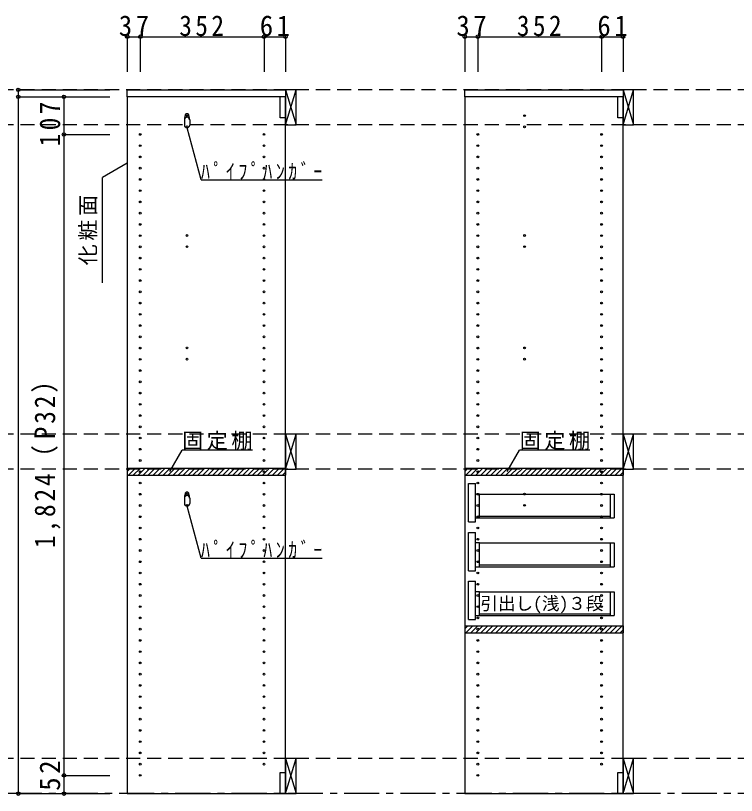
# Model space of a CAD drawing. Units: millimetres at full size, sheet at 1:20; some dimension numbers follow another scale. Extents: x -3922 to 3878, y -2932 to 2722.
# Drawn here: x -393 to 1657, y -1716 to 503 of the extents above; entities that cross this region are included whole.
import ezdxf
from ezdxf.enums import TextEntityAlignment as Align

# ---------------------------------------------------------------- set-up
doc = ezdxf.new("R2010")
doc.units = ezdxf.units.MM
doc.header["$LTSCALE"] = 20
doc.header["$PDMODE"] = 32
doc.header["$PDSIZE"] = 10
for name, pattern in [('CHAIN1', [8, 5, -1, 1, -1]), ('DASHED1', [1.8, 1.2, -0.6]), ('DASHED2', [3, 2, -1])]:
    doc.linetypes.add(name, pattern=pattern)
for name, color, linetype in [('0-2_本体', 2, 'Continuous'), ('0-3_固定棚', 2, 'Continuous'), ('0-5', 4, 'Continuous'), ('0-6_ﾊﾟｲﾌﾟﾊﾝｶﾞｰ', 4, 'Continuous'), ('0-7_桟木・巾木', 2, 'Continuous'), ('0-8_引き出し', 2, 'Continuous'), ('0-A_文字', 7, 'Continuous'), ('0-B_寸法', 4, 'Continuous'), ('0-C_ハッチ', 4, 'Continuous')]:
    doc.layers.add(name, color=color, linetype=linetype)
doc.styles.add('ＭＳ ゴシック', font='')
doc.styles.get('ＭＳ ゴシック').set_extended_font_data('MS Gothic')

# ---------------------------------------------------------------- blocks, each defined once
blk = doc.blocks.new('引出(浅)D450')
at = {"layer": '0-8_引き出し'}
for p, q in [((-188.55, 203.8), (-168.55, 203.8)), ((-188.55, 94.8), (-188.55, 203.8)), ((-168.55, 94.8), (-168.55, 203.8)), ((-156.55, 173.8), (-168.55, 173.8)), ((214.3, 173.8), (226.45, 173.8)), ((214.45, 173.8), (214.45, 105.8)), ((226.45, 173.8), (226.45, 105.8)), ((-156.55, 111.3), (214.45, 111.3)), ((-188.55, 94.8), (-168.55, 94.8)), ((214.45, 105.8), (226.45, 105.8)), ((-188.55, 64.8), (-168.55, 64.8)), ((-188.55, -44.2), (-188.55, 64.8)), ((-168.55, -44.2), (-168.55, 64.8)), ((-156.55, 34.8), (-168.55, 34.8)), ((-156.55, -33.2), (-156.55, 34.8)), ((214.3, 34.8), (226.45, 34.8)), ((214.45, 34.8), (214.45, -33.2)), ((226.45, 34.8), (226.45, -33.2)), ((-188.55, -44.2), (-168.55, -44.2)), ((-168.55, -33.2), (-156.55, -33.2)), ((-156.55, -27.7), (214.45, -27.7)), ((214.45, -33.2), (226.45, -33.2)), ((-188.55, -74.2), (-168.55, -74.2)), ((-188.55, -183.2), (-188.55, -74.2)), ((-168.55, -183.2), (-168.55, -74.2)), ((-156.55, -104.2), (-168.55, -104.2)), ((-156.55, -172.2), (-156.55, -104.2)), ((214.3, -104.2), (226.45, -104.2)), ((214.45, -104.2), (214.45, -172.2)), ((226.45, -104.2), (226.45, -172.2)), ((-168.55, -172.2), (-156.55, -172.2)), ((-156.55, -166.7), (214.45, -166.7)), ((214.45, -172.2), (226.45, -172.2)), ((-188.55, -183.2), (-168.55, -183.2))]:
    blk.add_line(p, q, dxfattribs=at)
at = {"layer": '0-8_引き出し', "color": 7}
for p, q in [((-156.55, 173.8), (214.3, 173.8)), ((-156.55, 105.8), (214.45, 105.8)), ((-156.55, 34.8), (214.3, 34.8)), ((-156.55, -33.2), (214.45, -33.2)), ((-156.55, -104.2), (214.3, -104.2)), ((-156.55, -172.2), (214.45, -172.2))]:
    blk.add_line(p, q, dxfattribs=at)
at = {"layer": '0-8_引き出し', "color": 7, "linetype": 'DASHED1'}
for p, q in [((214.3, 173.8), (226.45, 173.8)), ((214.3, 34.8), (226.45, 34.8)), ((214.3, -104.2), (226.45, -104.2))]:
    blk.add_line(p, q, dxfattribs=at)
at = {"layer": '0-8_引き出し'}
blk.add_lwpolyline([(-168.55, 105.8), (-156.55, 105.8), (-156.55, 173.8)], dxfattribs=at)

msp = doc.modelspace()

# ---------------------------------------------------------------- linework, layer by layer
at = {"layer": '0-2_本体'}
for p, q in [((-75.36, 271.73), (-75.36, 291.73)), ((-75.36, 291.73), (374.64, 291.73)), ((374.64, 291.73), (374.64, 271.73)), ((884.64, 271.73), (884.64, 291.73)), ((884.64, 291.73), (1334.64, 291.73)), ((1334.64, 291.73), (1334.64, 271.73)), ((374.64, 271.73), (-75.36, 271.73)), ((1334.64, 271.73), (884.64, 271.73))]:
    msp.add_line(p, q, dxfattribs=at)
at = {"layer": '0-3_固定棚'}
for p, q in [((-75.36, -785.27), (-75.36, -805.27)), ((-75.36, -785.27), (374.64, -785.27)), ((374.64, -785.27), (374.64, -805.27)), ((884.64, -785.27), (884.64, -805.27)), ((884.64, -785.27), (1334.64, -785.27)), ((1334.64, -785.27), (1334.64, -805.27)), ((-75.36, -805.27), (374.64, -805.27)), ((884.64, -805.27), (1334.64, -805.27)), ((884.64, -1233.27), (884.64, -1253.27)), ((884.64, -1233.27), (1334.64, -1233.27)), ((1334.64, -1233.27), (1334.64, -1253.27)), ((884.64, -1253.27), (1334.64, -1253.27))]:
    msp.add_line(p, q, dxfattribs=at)
at = {"layer": '0-5', "color": 3}
for p, q in [((-75.36, 271.73), (-75.36, -1711.27)), ((374.64, 271.73), (-75.36, 271.73)), ((374.64, -1711.27), (374.64, 271.73)), ((884.64, 271.73), (884.64, -1711.27)), ((1334.64, 271.73), (884.64, 271.73)), ((1334.64, -1711.27), (1334.64, 271.73)), ((-75.36, -1711.27), (374.64, -1711.27)), ((884.64, -1711.27), (1334.64, -1711.27))]:
    msp.add_line(p, q, dxfattribs=at)
at = {"layer": '0-5'}
for centre in [(94.64, 218.23), (1054.64, 218.23), (94.64, 186.23), (1054.64, 186.23), (-38.36, 164.73), (313.64, 164.73), (921.64, 164.73), (1273.64, 164.73), (-38.36, 132.73), (313.64, 132.73), (921.64, 132.73), (1273.64, 132.73), (-38.36, 100.73), (313.64, 100.73), (921.64, 100.73), (1273.64, 100.73), (-38.36, 68.73), (313.64, 68.73), (921.64, 68.73), (1273.64, 68.73), (-38.36, 36.73), (313.64, 36.73), (921.64, 36.73), (1273.64, 36.73), (-38.36, 4.73), (313.64, 4.73), (921.64, 4.73), (1273.64, 4.73), (-38.36, -27.27), (313.64, -27.27), (921.64, -27.27), (1273.64, -27.27), (-38.36, -59.27), (313.64, -59.27), (921.64, -59.27), (1273.64, -59.27), (-38.36, -91.27), (313.64, -91.27), (921.64, -91.27), (1273.64, -91.27), (-38.36, -123.27), (94.64, -122.77), (313.64, -123.27), (921.64, -123.27), (1054.64, -122.77), (1273.64, -123.27), (-38.36, -155.27), (94.64, -154.77), (313.64, -155.27), (921.64, -155.27), (1054.64, -154.77), (1273.64, -155.27), (-38.36, -187.27), (313.64, -187.27), (921.64, -187.27), (1273.64, -187.27), (-38.36, -219.27), (313.64, -219.27), (921.64, -219.27), (1273.64, -219.27), (-38.36, -251.27), (313.64, -251.27), (921.64, -251.27), (1273.64, -251.27), (-38.36, -283.27), (313.64, -283.27), (921.64, -283.27), (1273.64, -283.27), (-38.36, -315.27), (313.64, -315.27), (921.64, -315.27), (1273.64, -315.27), (-38.36, -347.27), (313.64, -347.27), (921.64, -347.27), (1273.64, -347.27), (-38.36, -379.27), (313.64, -379.27), (921.64, -379.27), (1273.64, -379.27), (-38.36, -411.27), (313.64, -411.27), (921.64, -411.27), (1273.64, -411.27), (-38.36, -443.27), (94.64, -442.77), (313.64, -443.27), (921.64, -443.27), (1054.64, -442.77), (1273.64, -443.27), (-38.36, -475.27), (94.64, -474.77), (313.64, -475.27), (921.64, -475.27), (1054.64, -474.77), (1273.64, -475.27), (-38.36, -507.27), (313.64, -507.27), (921.64, -507.27), (1273.64, -507.27), (-38.36, -539.27), (313.64, -539.27), (921.64, -539.27), (1273.64, -539.27), (-38.36, -571.27), (313.64, -571.27), (921.64, -571.27), (1273.64, -571.27), (-38.36, -603.27), (313.64, -603.27), (921.64, -603.27), (1273.64, -603.27), (-38.36, -635.27), (313.64, -635.27), (921.64, -635.27), (1273.64, -635.27), (-38.36, -667.27), (313.64, -667.27), (921.64, -667.27), (1273.64, -667.27), (-38.36, -699.27), (313.64, -699.27), (921.64, -699.27), (1273.64, -699.27), (-38.36, -731.27), (313.64, -731.27), (921.64, -731.27), (1273.64, -731.27), (-38.36, -763.27), (313.64, -763.27), (921.64, -763.27), (1273.64, -763.27), (-38.36, -795.27), (313.64, -795.27), (921.64, -795.27), (1273.64, -795.27), (-38.36, -827.27), (313.64, -827.27), (921.64, -827.27), (1273.64, -827.27), (-38.36, -859.27), (94.64, -858.77), (313.64, -859.27), (921.64, -859.27), (1054.64, -858.77), (1273.64, -859.27), (-38.36, -891.27), (94.64, -890.77), (313.64, -891.27), (921.64, -891.27), (1054.64, -890.77), (1273.64, -891.27), (-38.36, -923.27), (313.64, -923.27), (921.64, -923.27), (1273.64, -923.27), (-38.36, -955.27), (313.64, -955.27), (921.64, -955.27), (1273.64, -955.27), (-38.36, -987.27), (313.64, -987.27), (921.64, -987.27), (1273.64, -987.27), (-38.36, -1019.27), (313.64, -1019.27), (921.64, -1019.27), (1273.64, -1019.27), (-38.36, -1051.27), (313.64, -1051.27), (921.64, -1051.27), (1273.64, -1051.27), (-38.36, -1083.27), (313.64, -1083.27), (921.64, -1083.27), (1273.64, -1083.27), (-38.36, -1115.27), (313.64, -1115.27), (921.64, -1115.27), (1273.64, -1115.27), (-38.36, -1147.27), (313.64, -1147.27), (921.64, -1147.27), (1273.64, -1147.27), (-38.36, -1179.27), (313.64, -1179.27), (921.64, -1179.27), (1273.64, -1179.27), (-38.36, -1211.27), (313.64, -1211.27), (921.64, -1211.27), (1273.64, -1211.27), (-38.36, -1243.27), (313.64, -1243.27), (921.64, -1243.27), (1273.64, -1243.27), (-38.36, -1275.27), (313.64, -1275.27), (921.64, -1275.27), (1273.64, -1275.27), (-38.36, -1307.27), (313.64, -1307.27), (921.64, -1307.27), (1273.64, -1307.27), (-38.36, -1339.27), (313.64, -1339.27), (921.64, -1339.27), (1273.64, -1339.27), (-38.36, -1371.27), (313.64, -1371.27), (921.64, -1371.27), (1273.64, -1371.27), (-38.36, -1403.27), (313.64, -1403.27), (921.64, -1403.27), (1273.64, -1403.27), (-38.36, -1435.27), (313.64, -1435.27), (921.64, -1435.27), (1273.64, -1435.27), (-38.36, -1467.27), (313.64, -1467.27), (921.64, -1467.27), (1273.64, -1467.27), (-38.36, -1499.27), (313.64, -1499.27), (921.64, -1499.27), (1273.64, -1499.27), (-38.36, -1531.27), (313.64, -1531.27), (921.64, -1531.27), (1273.64, -1531.27), (-38.36, -1563.27), (313.64, -1563.27), (921.64, -1563.27), (1273.64, -1563.27), (-38.36, -1595.27), (313.64, -1595.27), (921.64, -1595.27), (1273.64, -1595.27), (-38.36, -1627.27), (313.64, -1627.27), (921.64, -1627.27), (1273.64, -1627.27), (-38.36, -1659.27), (921.64, -1659.27)]:
    msp.add_circle(centre, 2.5, dxfattribs=at)
at = {"layer": '0-6_ﾊﾟｲﾌﾟﾊﾝｶﾞｰ', "color": 2}
for p, q in [((87.14, 206.23), (87.14, 191.23)), ((102.14, 206.23), (102.14, 191.23)), ((87.14, -870.77), (87.14, -885.77)), ((102.14, -870.77), (102.14, -885.77))]:
    msp.add_line(p, q, dxfattribs=at)
at = {"layer": '0-6_ﾊﾟｲﾌﾟﾊﾝｶﾞｰ', "color": 7}
for centre, radius, start, end in [((94.64, 218.23), 5.5, 0, 180), ((133.24, 204.72), 46.13, 162.96035, 178.115), ((56.03, 204.72), 46.13, 1.885, 17.03965), ((133.24, -872.28), 46.13, 162.96035, 178.115), ((94.64, -858.77), 5.5, 0, 180), ((56.03, -872.28), 46.13, 1.885, 17.03965)]:
    msp.add_arc(centre, radius, start, end, dxfattribs=at)
at = {"layer": '0-6_ﾊﾟｲﾌﾟﾊﾝｶﾞｰ', "color": 2}
for centre, start, end in [((94.64, 206.23), 0, 180), ((94.64, 191.23), 180, 0), ((94.64, -870.77), 0, 180), ((94.64, -885.77), 180, 0)]:
    msp.add_arc(centre, 7.5, start, end, dxfattribs=at)
at = {"layer": '0-7_桟木・巾木'}
for p, q in [((374.64, 271.73), (359.64, 271.73)), ((359.64, 211.73), (359.64, 271.73)), ((374.64, 271.73), (374.64, 230.73)), ((1334.64, 271.73), (1319.64, 271.73)), ((1319.64, 211.73), (1319.64, 271.73)), ((1334.64, 271.73), (1334.64, 230.73)), ((359.64, -1651.27), (374.64, -1651.27)), ((374.64, -1651.27), (374.64, -1711.27)), ((1319.64, -1651.27), (1334.64, -1651.27)), ((1334.64, -1651.27), (1334.64, -1711.27))]:
    msp.add_line(p, q, dxfattribs=at)
for points in [[(374.64, 211.73), (363.14, 211.73), (359.64, 211.73)], [(1334.64, 211.73), (1323.14, 211.73), (1319.64, 211.73)], [(374.64, -1711.27), (359.64, -1711.27), (359.64, -1651.27)], [(1334.64, -1711.27), (1319.64, -1711.27), (1319.64, -1651.27)]]:
    msp.add_lwpolyline(points, dxfattribs=at)
at = {"layer": '0-8_引き出し', "color": 3}
for p, q in [((374.64, 291.73), (374.64, 191.73)), ((404.64, 291.73), (374.64, 291.73)), ((404.64, 191.73), (404.64, 291.73)), ((1334.64, 291.73), (1334.64, 191.73)), ((1364.64, 291.73), (1334.64, 291.73)), ((1364.64, 191.73), (1364.64, 291.73)), ((374.64, 191.73), (404.64, 191.73)), ((1334.64, 191.73), (1364.64, 191.73)), ((374.64, -1611.27), (374.64, -1711.27)), ((404.64, -1611.27), (374.64, -1611.27)), ((404.64, -1711.27), (404.64, -1611.27)), ((1334.64, -1611.27), (1334.64, -1711.27)), ((1364.64, -1611.27), (1334.64, -1611.27)), ((1364.64, -1711.27), (1364.64, -1611.27)), ((374.64, -1711.27), (404.64, -1711.27)), ((1334.64, -1711.27), (1364.64, -1711.27))]:
    msp.add_line(p, q, dxfattribs=at)
at = {"layer": '0-8_引き出し', "color": 7}
for p, q in [((374.64, 191.73), (404.64, 291.73)), ((374.64, 291.73), (404.64, 191.73)), ((1334.64, 191.73), (1364.64, 291.73)), ((1334.64, 291.73), (1364.64, 191.73)), ((374.64, -688.27), (404.64, -788.27)), ((374.64, -788.27), (404.64, -688.27)), ((1334.64, -688.27), (1364.64, -788.27)), ((1334.64, -788.27), (1364.64, -688.27)), ((374.64, -1711.27), (404.64, -1611.27)), ((374.64, -1611.27), (404.64, -1711.27)), ((1334.64, -1711.27), (1364.64, -1611.27)), ((1334.64, -1611.27), (1364.64, -1711.27))]:
    msp.add_line(p, q, dxfattribs=at)
at = {"layer": '0-8_引き出し', "color": 3}
for points in [[(404.64, -788.27), (404.64, -688.27), (374.64, -688.27), (374.64, -788.27)], [(1364.64, -788.27), (1364.64, -688.27), (1334.64, -688.27), (1334.64, -788.27)]]:
    msp.add_lwpolyline(points, close=True, dxfattribs=at)
at = {"layer": '0-A_文字'}
for p, q in [((134.37, 35.43), (94.64, 183.73)), ((-75.36, 82.66), (-145.36, 42.25)), ((-145.36, -257.75), (-145.36, 42.25)), ((134.37, 35.43), (479.37, 35.43)), ((45.51, -794.33), (80.52, -733.68)), ((280.52, -733.68), (80.52, -733.68)), ((1005.51, -794.33), (1040.52, -733.68)), ((1240.52, -733.68), (1040.52, -733.68)), ((134.37, -1041.57), (94.64, -893.27)), ((134.37, -1041.57), (479.37, -1041.57))]:
    msp.add_line(p, q, dxfattribs=at)
at = {"layer": '0-A_文字', "linetype": 'CHAIN1'}
msp.add_line((3201.3, -1711.27), (-3255.36, -1711.27), dxfattribs=at)
at = {"layer": '0-B_寸法'}
for p, q in [((-75.36, 442.73), (-75.36, 342.73)), ((-75.36, 442.73), (374.64, 442.73)), ((-38.36, 442.73), (-38.36, 342.73)), ((313.64, 442.73), (313.64, 342.73)), ((374.64, 442.73), (374.64, 342.73)), ((884.64, 442.73), (884.64, 342.73)), ((884.64, 442.73), (1334.64, 442.73)), ((921.64, 442.73), (921.64, 342.73)), ((1273.64, 442.73), (1273.64, 342.73)), ((1334.64, 442.73), (1334.64, 342.73)), ((-385.36, 291.73), (-385.36, 271.73)), ((-385.36, 291.73), (-125.36, 291.73)), ((-385.36, 271.73), (-125.36, 271.73)), ((-385.36, 271.73), (-385.36, -1711.27)), ((-255.36, 271.73), (-125.36, 271.73)), ((-255.36, 271.73), (-255.36, 164.73)), ((-255.36, 164.73), (-125.36, 164.73)), ((-255.36, 164.73), (-255.36, -1659.27)), ((-255.36, -1659.27), (-125.36, -1659.27)), ((-255.36, -1659.27), (-255.36, -1711.27)), ((-385.36, -1711.27), (-125.36, -1711.27)), ((-255.36, -1711.27), (-125.36, -1711.27))]:
    msp.add_line(p, q, dxfattribs=at)
at = {"layer": '0-B_寸法', "linetype": 'DASHED2'}
for p, q in [((3201.3, 291.73), (-3255.36, 291.73)), ((3201.3, 191.73), (-3255.36, 191.73)), ((3201.3, -688.27), (-3255.36, -688.27)), ((3201.3, -788.27), (-3255.36, -788.27)), ((3201.3, -1611.27), (-3255.36, -1611.27))]:
    msp.add_line(p, q, dxfattribs=at)
at = {"layer": '0-B_寸法', "color": 7}
for p in [(-75.36, 442.73), (-38.36, 442.73), (313.64, 442.73), (374.64, 442.73), (884.64, 442.73), (921.64, 442.73), (1273.64, 442.73), (1334.64, 442.73), (-385.36, 291.73), (-385.36, 271.73), (-255.36, 271.73), (-255.36, 164.73), (-255.36, -1659.27), (-385.36, -1711.27), (-255.36, -1711.27)]:
    msp.add_point(p, dxfattribs=at)
at = {"layer": '0-C_ハッチ'}
for p, q in [((-75.36, -794.22), (-66.42, -785.27)), ((-72.27, -805.27), (-52.27, -785.27)), ((-58.13, -805.27), (-38.13, -785.27)), ((-43.99, -805.27), (-23.99, -785.27)), ((-29.85, -805.27), (-9.85, -785.27)), ((-15.71, -805.27), (4.29, -785.27)), ((-1.56, -805.27), (18.44, -785.27)), ((12.58, -805.27), (32.58, -785.27)), ((26.72, -805.27), (46.72, -785.27)), ((40.86, -805.27), (60.86, -785.27)), ((55, -805.27), (75, -785.27)), ((69.15, -805.27), (89.15, -785.27)), ((83.29, -805.27), (103.29, -785.27)), ((97.43, -805.27), (117.43, -785.27)), ((111.57, -805.27), (131.57, -785.27)), ((125.72, -805.27), (145.72, -785.27)), ((139.86, -805.27), (159.86, -785.27)), ((154, -805.27), (174, -785.27)), ((168.14, -805.27), (188.14, -785.27)), ((182.28, -805.27), (202.28, -785.27)), ((196.43, -805.27), (216.43, -785.27)), ((210.57, -805.27), (230.57, -785.27)), ((224.71, -805.27), (244.71, -785.27)), ((238.85, -805.27), (258.85, -785.27)), ((252.99, -805.27), (272.99, -785.27)), ((267.14, -805.27), (287.14, -785.27)), ((281.28, -805.27), (301.28, -785.27)), ((295.42, -805.27), (315.42, -785.27)), ((309.56, -805.27), (329.56, -785.27)), ((323.71, -805.27), (343.71, -785.27)), ((337.85, -805.27), (357.85, -785.27)), ((351.99, -805.27), (371.99, -785.27)), ((366.13, -805.27), (374.64, -796.76)), ((884.64, -794.22), (893.58, -785.27)), ((887.73, -805.27), (907.73, -785.27)), ((901.87, -805.27), (921.87, -785.27)), ((916.01, -805.27), (936.01, -785.27)), ((930.15, -805.27), (950.15, -785.27)), ((944.29, -805.27), (964.29, -785.27)), ((958.44, -805.27), (978.44, -785.27)), ((972.58, -805.27), (992.58, -785.27)), ((986.72, -805.27), (1006.72, -785.27)), ((1000.86, -805.27), (1020.86, -785.27)), ((1015, -805.27), (1035, -785.27)), ((1029.15, -805.27), (1049.15, -785.27)), ((1043.29, -805.27), (1063.29, -785.27)), ((1057.43, -805.27), (1077.43, -785.27)), ((1071.57, -805.27), (1091.57, -785.27)), ((1085.72, -805.27), (1105.72, -785.27)), ((1099.86, -805.27), (1119.86, -785.27)), ((1114, -805.27), (1134, -785.27)), ((1128.14, -805.27), (1148.14, -785.27)), ((1142.28, -805.27), (1162.28, -785.27)), ((1156.43, -805.27), (1176.43, -785.27)), ((1170.57, -805.27), (1190.57, -785.27)), ((1184.71, -805.27), (1204.71, -785.27)), ((1198.85, -805.27), (1218.85, -785.27)), ((1212.99, -805.27), (1232.99, -785.27)), ((1227.14, -805.27), (1247.14, -785.27)), ((1241.28, -805.27), (1261.28, -785.27)), ((1255.42, -805.27), (1275.42, -785.27)), ((1269.56, -805.27), (1289.56, -785.27)), ((1283.71, -805.27), (1303.71, -785.27)), ((1297.85, -805.27), (1317.85, -785.27)), ((1311.99, -805.27), (1331.99, -785.27)), ((1326.13, -805.27), (1334.64, -796.76)), ((884.64, -1242.22), (893.58, -1233.27)), ((887.73, -1253.27), (907.73, -1233.27)), ((901.87, -1253.27), (921.87, -1233.27)), ((916.01, -1253.27), (936.01, -1233.27)), ((930.15, -1253.27), (950.15, -1233.27)), ((944.29, -1253.27), (964.29, -1233.27)), ((958.44, -1253.27), (978.44, -1233.27)), ((972.58, -1253.27), (992.58, -1233.27)), ((986.72, -1253.27), (1006.72, -1233.27)), ((1000.86, -1253.27), (1020.86, -1233.27)), ((1015, -1253.27), (1035, -1233.27)), ((1029.15, -1253.27), (1049.15, -1233.27)), ((1043.29, -1253.27), (1063.29, -1233.27)), ((1057.43, -1253.27), (1077.43, -1233.27)), ((1071.57, -1253.27), (1091.57, -1233.27)), ((1085.72, -1253.27), (1105.72, -1233.27)), ((1099.86, -1253.27), (1119.86, -1233.27)), ((1114, -1253.27), (1134, -1233.27)), ((1128.14, -1253.27), (1148.14, -1233.27)), ((1142.28, -1253.27), (1162.28, -1233.27)), ((1156.43, -1253.27), (1176.43, -1233.27)), ((1170.57, -1253.27), (1190.57, -1233.27)), ((1184.71, -1253.27), (1204.71, -1233.27)), ((1198.85, -1253.27), (1218.85, -1233.27)), ((1212.99, -1253.27), (1232.99, -1233.27)), ((1227.14, -1253.27), (1247.14, -1233.27)), ((1241.28, -1253.27), (1261.28, -1233.27)), ((1255.42, -1253.27), (1275.42, -1233.27)), ((1269.56, -1253.27), (1289.56, -1233.27)), ((1283.71, -1253.27), (1303.71, -1233.27)), ((1297.85, -1253.27), (1317.85, -1233.27)), ((1311.99, -1253.27), (1331.99, -1233.27)), ((1326.13, -1253.27), (1334.64, -1244.76))]:
    msp.add_line(p, q, dxfattribs=at)

# ---------------------------------------------------------------- block references
at = {"layer": '0-8_引き出し'}
msp.add_blockref('引出(浅)D450', (1083.18, -1032.57), dxfattribs=at)

# ---------------------------------------------------------------- texts
at = {"layer": '0-A_文字', "style": 'ＭＳ ゴシック'}
msp.add_text('引出し(浅)３段', height=36.66, dxfattribs=at).set_placement((928.94, -1199.27), align=Align.BOTTOM_LEFT)
at = {"layer": '0-A_文字', "char_height": 43.99, "attachment_point": 7, "style": 'ＭＳ ゴシック'}
for s, insert in [('\\T1.39;\\W0.85;ﾊﾟｲﾌﾟﾊﾝｶﾞｰ', (134.37, 35.43)), ('\\T1.17;固定棚', (80.52, -733.68)), ('\\T1.17;固定棚', (1040.52, -733.68)), ('\\T1.39;\\W0.85;ﾊﾟｲﾌﾟﾊﾝｶﾞｰ', (134.37, -1041.57))]:
    msp.add_mtext(s, dxfattribs=dict(at, insert=insert))
at = {"layer": '0-A_文字', "insert": (-160.36, -207.75), "char_height": 43.99, "attachment_point": 7, "rotation": 90, "style": 'ＭＳ ゴシック'}
msp.add_mtext('\\T1.17;化粧面', dxfattribs=at)
at = {"layer": '0-B_寸法', "color": 7, "char_height": 58.65, "attachment_point": 7, "style": 'ＭＳ ゴシック'}
for s, insert in [('\\T1.27;\\W0.95;37', (-99.36, 443.94)), ('\\T1.27;\\W0.9;352', (72.64, 443.94)), ('\\T1.27;\\W0.95;61', (301.64, 443.94)), ('\\T1.27;\\W0.95;37', (860.64, 443.94)), ('\\T1.27;\\W0.9;352', (1032.64, 443.94)), ('\\T1.27;\\W0.95;61', (1261.64, 443.94))]:
    msp.add_mtext(s, dxfattribs=dict(at, insert=insert))
at = {"layer": '0-B_寸法', "color": 7, "char_height": 58.65, "attachment_point": 7, "rotation": 90, "style": 'ＭＳ ゴシック'}
for s, insert in [('\\T1.27;\\W0.9;107', (-265.36, 130.78)), ('\\T1.23;\\W0.9;1,824（P32）', (-265.36, -1012.27)), ('\\T1.27;\\W0.95;52', (-265.36, -1703))]:
    msp.add_mtext(s, dxfattribs=dict(at, insert=insert))

doc.saveas('drawing.dxf')
